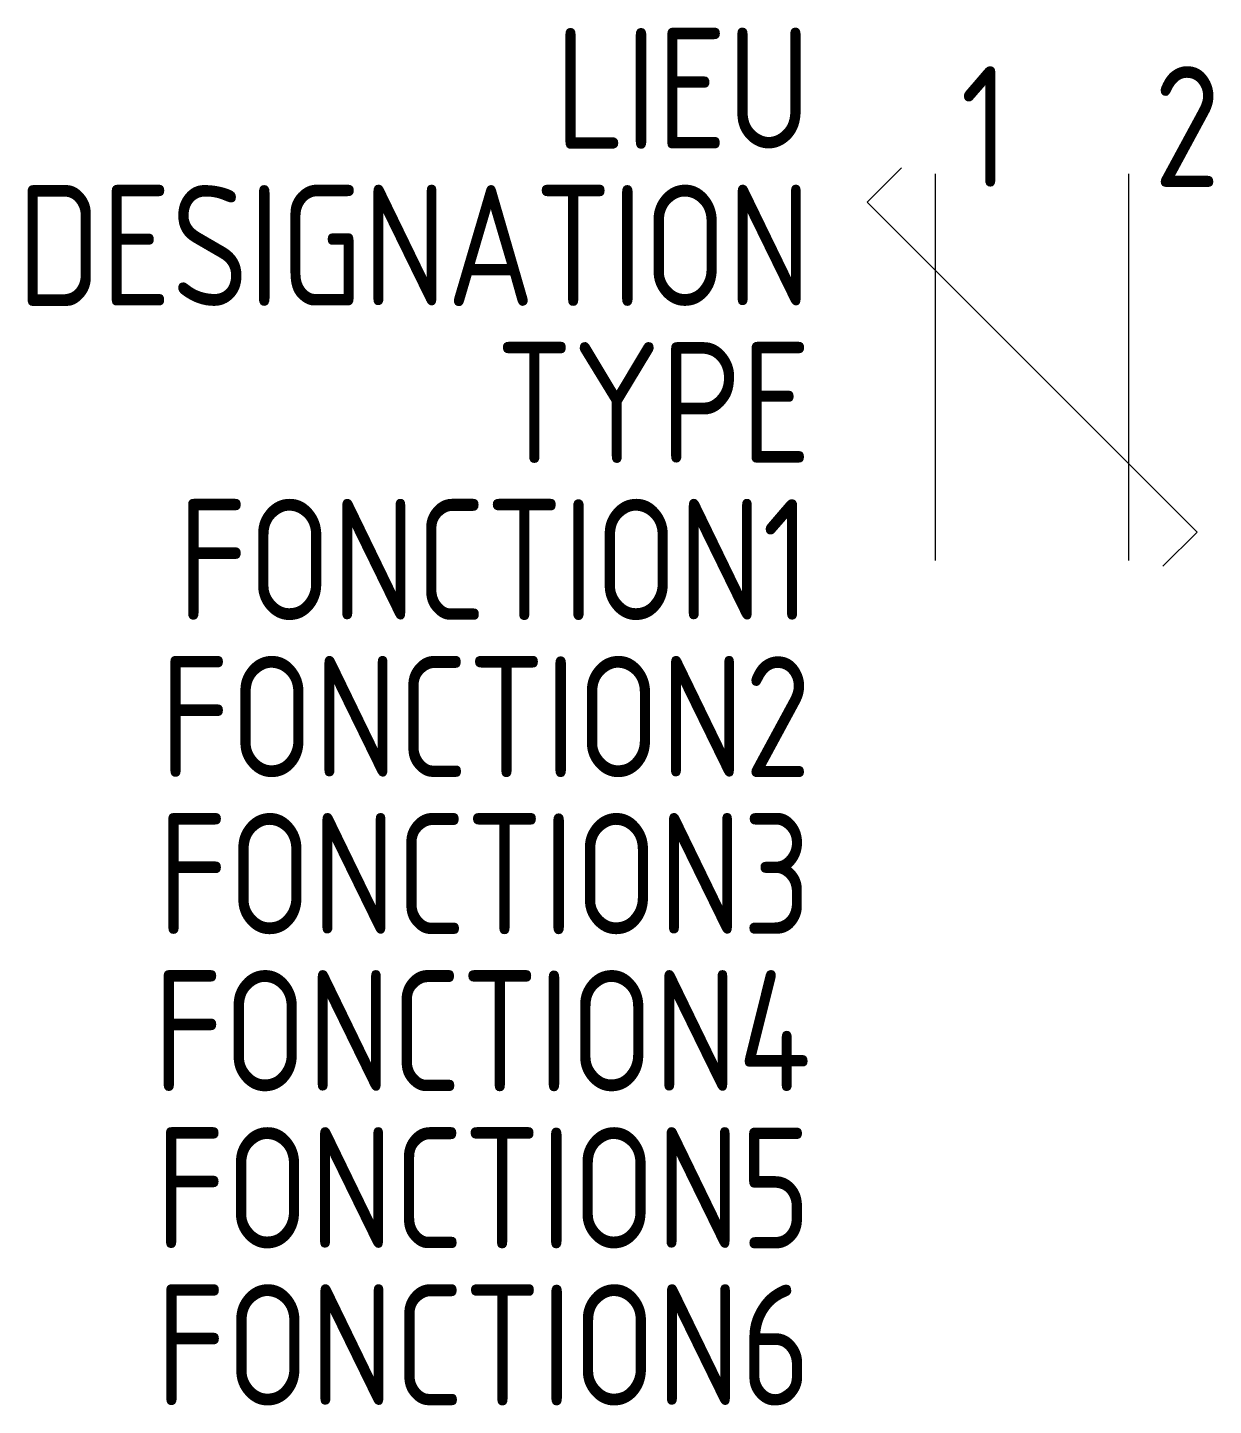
# Model space of a CAD drawing. Header units: millimetres. Extents: x -18.8 to 5.8, y -25.5 to 3.
import ezdxf
from ezdxf.enums import TextEntityAlignment as Align

# ---------------------------------------------------------------- set-up
doc = ezdxf.new("R2010")
doc.units = ezdxf.units.MM
for name, color, linetype in [('SYMB_FIL', 3, 'Continuous'), ('SYMB_FIL_FIN', 1, 'Continuous'), ('SYMB_TXT_CONTACT', 2, 'Continuous'), ('SYMB_TXT_NOM', 3, 'Continuous')]:
    doc.layers.add(name, color=color, linetype=linetype)
doc.styles.add('NET2_5', font='isocp.shx', dxfattribs={"width": 0.9, "height": 2.5})

msp = doc.modelspace()

# ---------------------------------------------------------------- linework, layer by layer
at = {"layer": 'SYMB_FIL'}
for p, q in [((0, -8), (0, 0)), ((4, -8), (4, 0))]:
    msp.add_line(p, q, dxfattribs=at)
at = {"layer": 'SYMB_FIL_FIN'}
for p, q in [((-0.707, 0.121), (-1.414, -0.586)), ((-1.414, -0.586), (5.414, -7.414)), ((5.414, -7.414), (4.707, -8.121))]:
    msp.add_line(p, q, dxfattribs=at)

# ---------------------------------------------------------------- texts
at = {"layer": 'SYMB_TXT_CONTACT', "style": 'NET2_5', "width": 0.9, "flags": 8}
for tag, p in [('1', (0.516, -0.275)), ('2', (4.516, -0.275))]:
    msp.add_attdef(tag, p, '', height=2.5, dxfattribs=at)
at = {"layer": 'SYMB_TXT_NOM', "style": 'NET2_5', "width": 0.9, "flags": 8}
for tag, p in [('LIEU', (-2.575, 0.516)), ('DESIGNATION', (-2.575, -2.734)), ('TYPE', (-2.575, -5.984)), ('FONCTION1', (-2.575, -9.234)), ('FONCTION2', (-2.575, -12.484)), ('FONCTION3', (-2.575, -15.734)), ('FONCTION4', (-2.575, -18.984)), ('FONCTION5', (-2.575, -22.234)), ('FONCTION6', (-2.575, -25.484))]:
    msp.add_attdef(tag, text='', height=2.5, dxfattribs=at).set_placement(p, align=Align.RIGHT)

doc.saveas('drawing.dxf')
